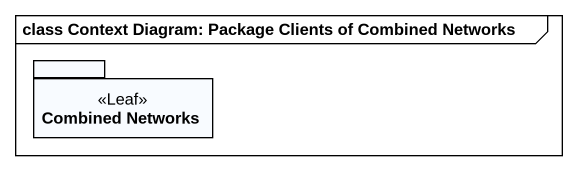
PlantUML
@startuml
mainframe class Context Diagram: Package Clients of Combined Networks
package "Combined Networks" as Combined_Networks <<Leaf>> {
}
@enduml
